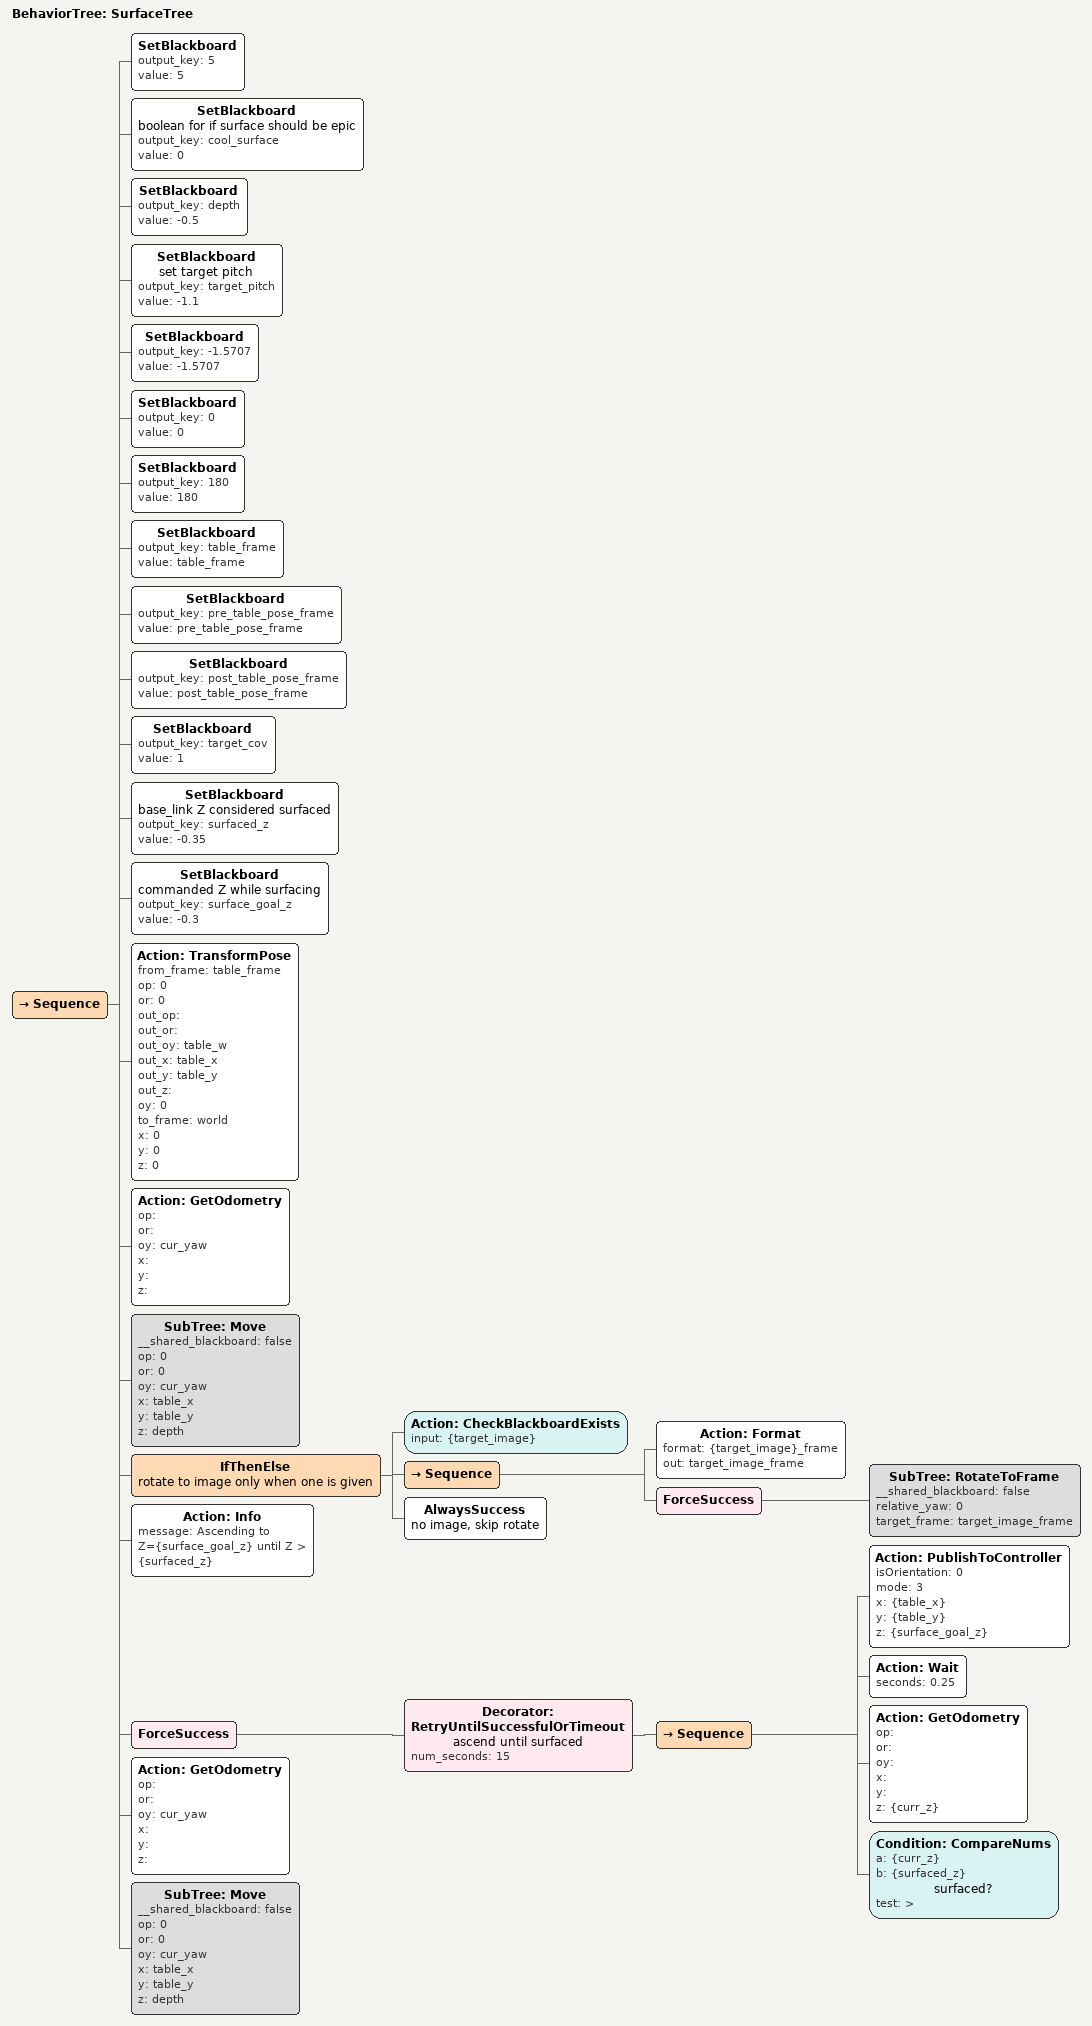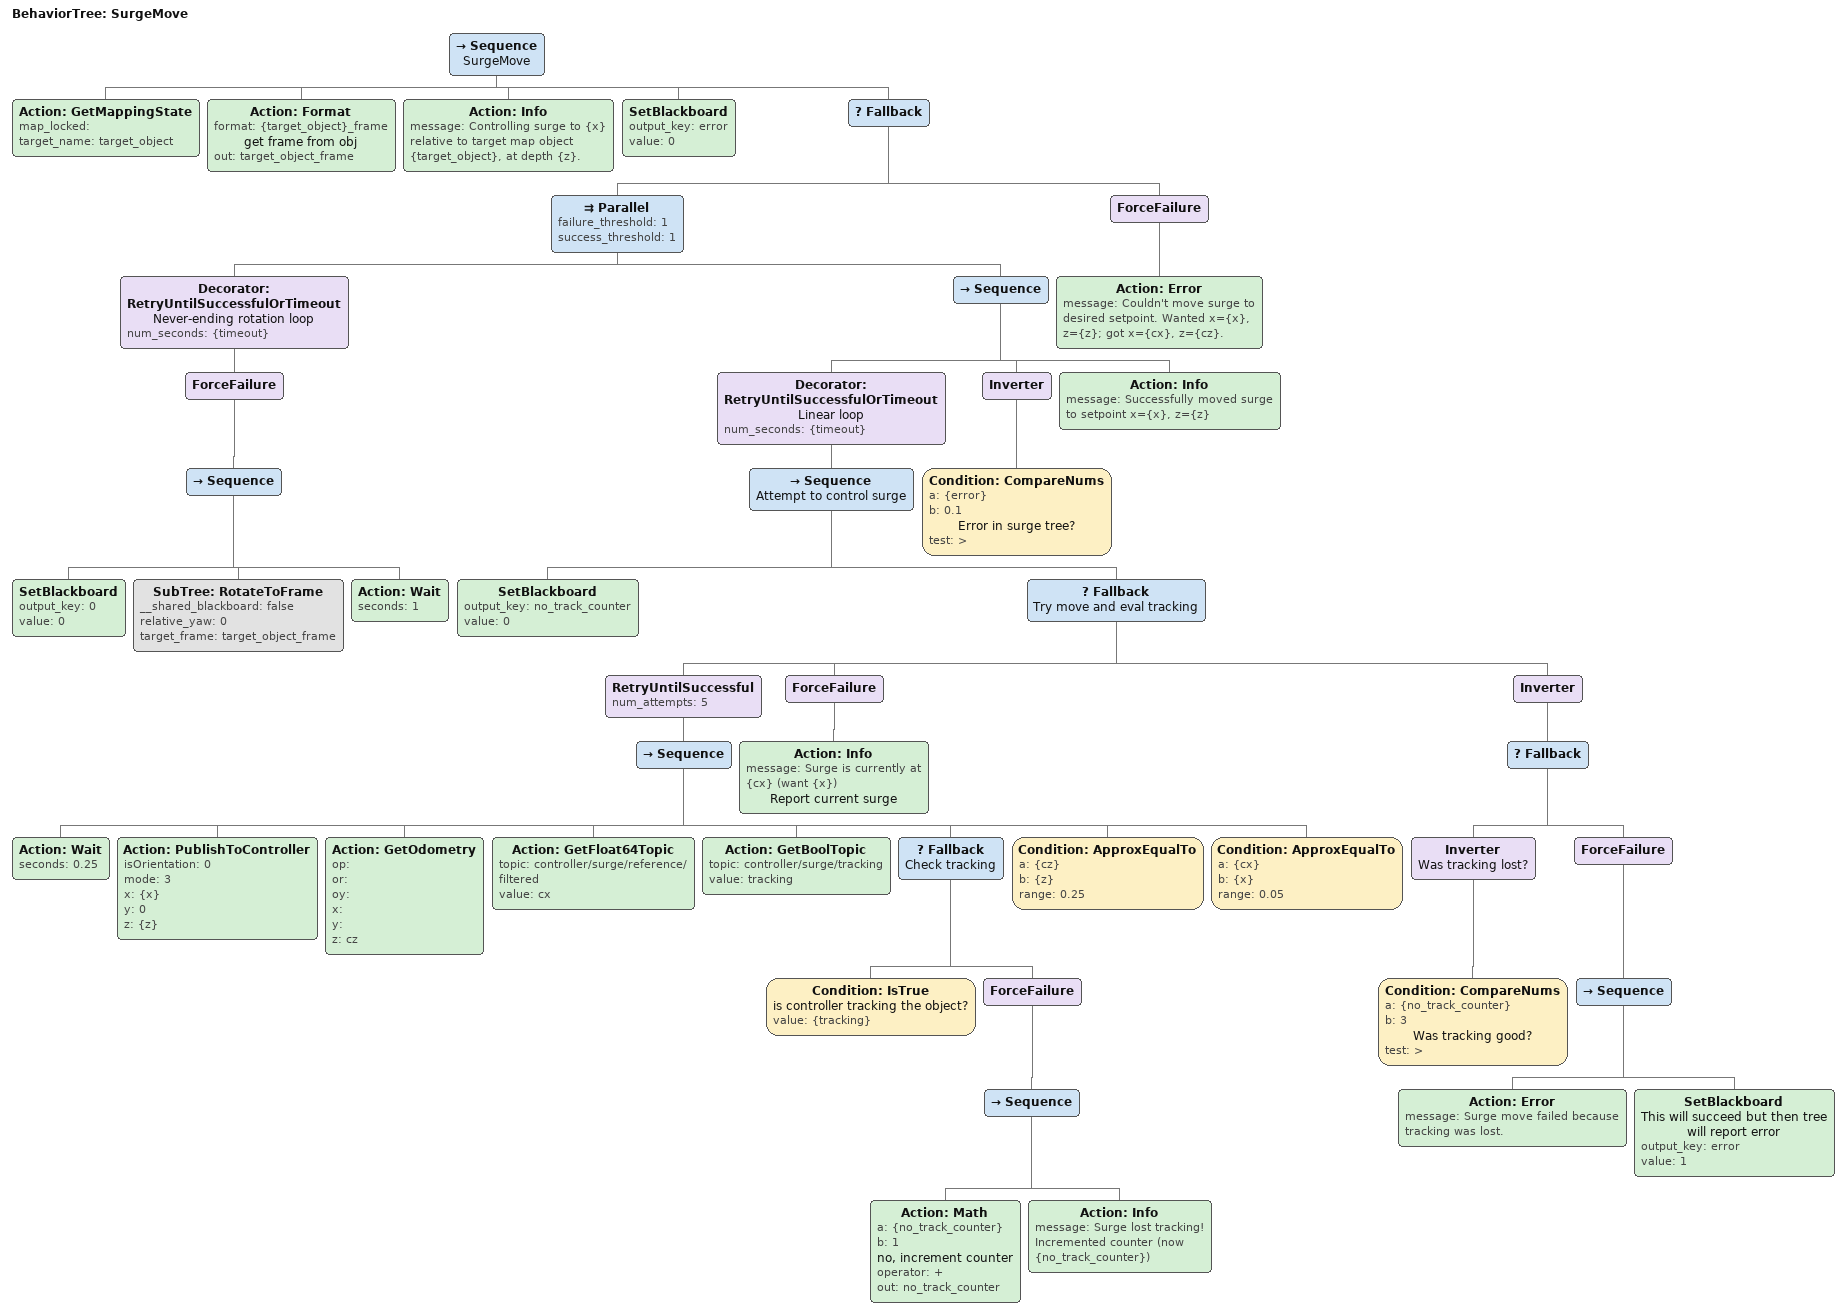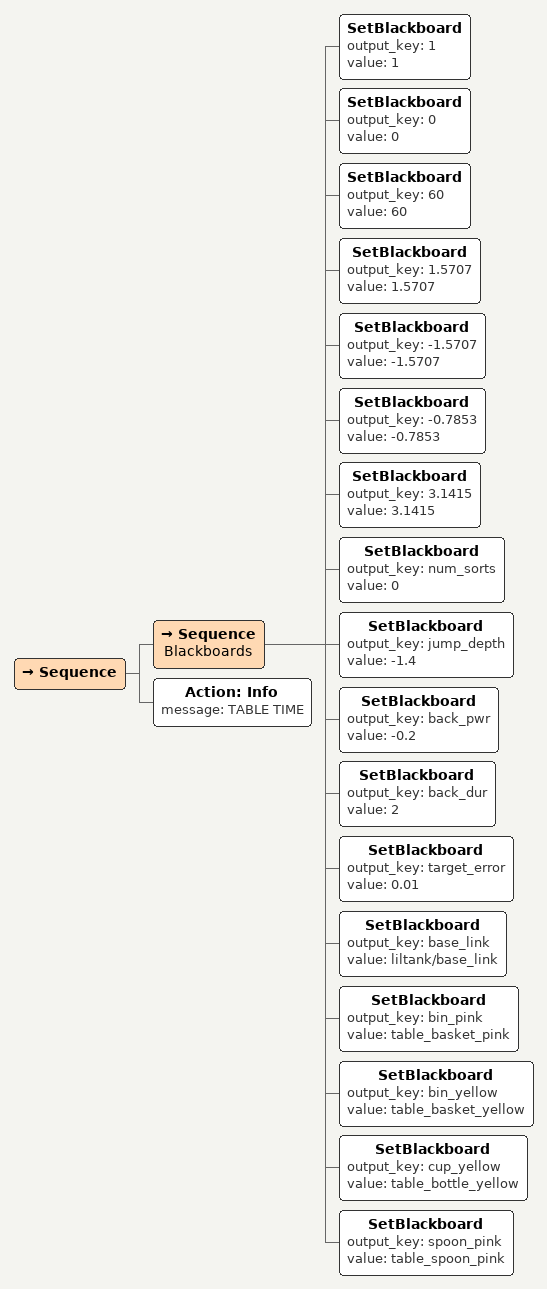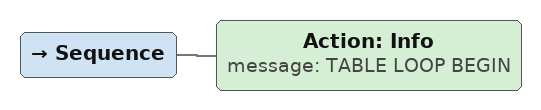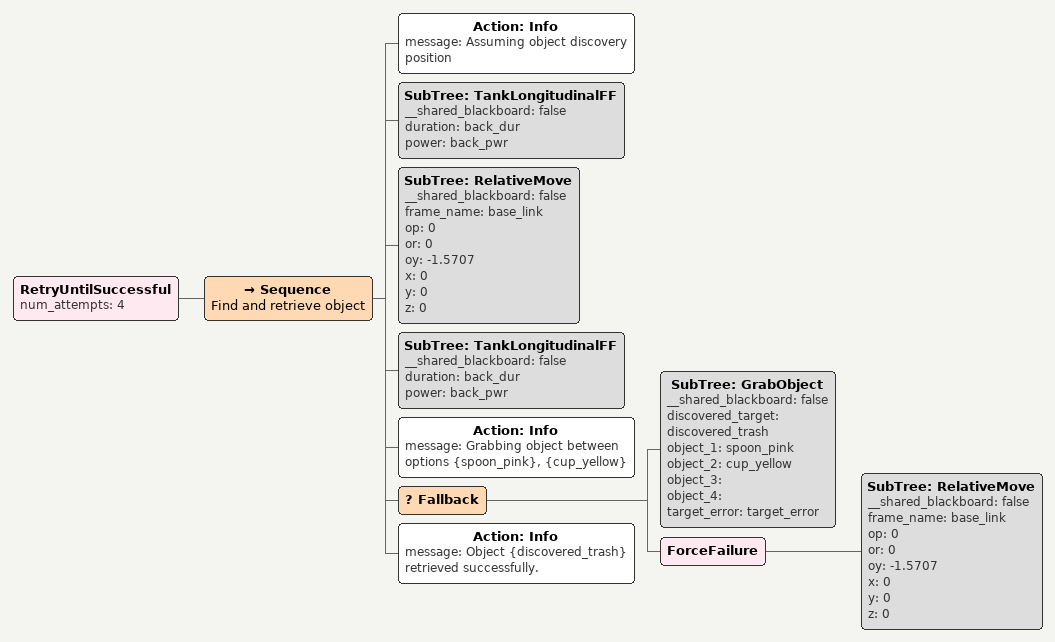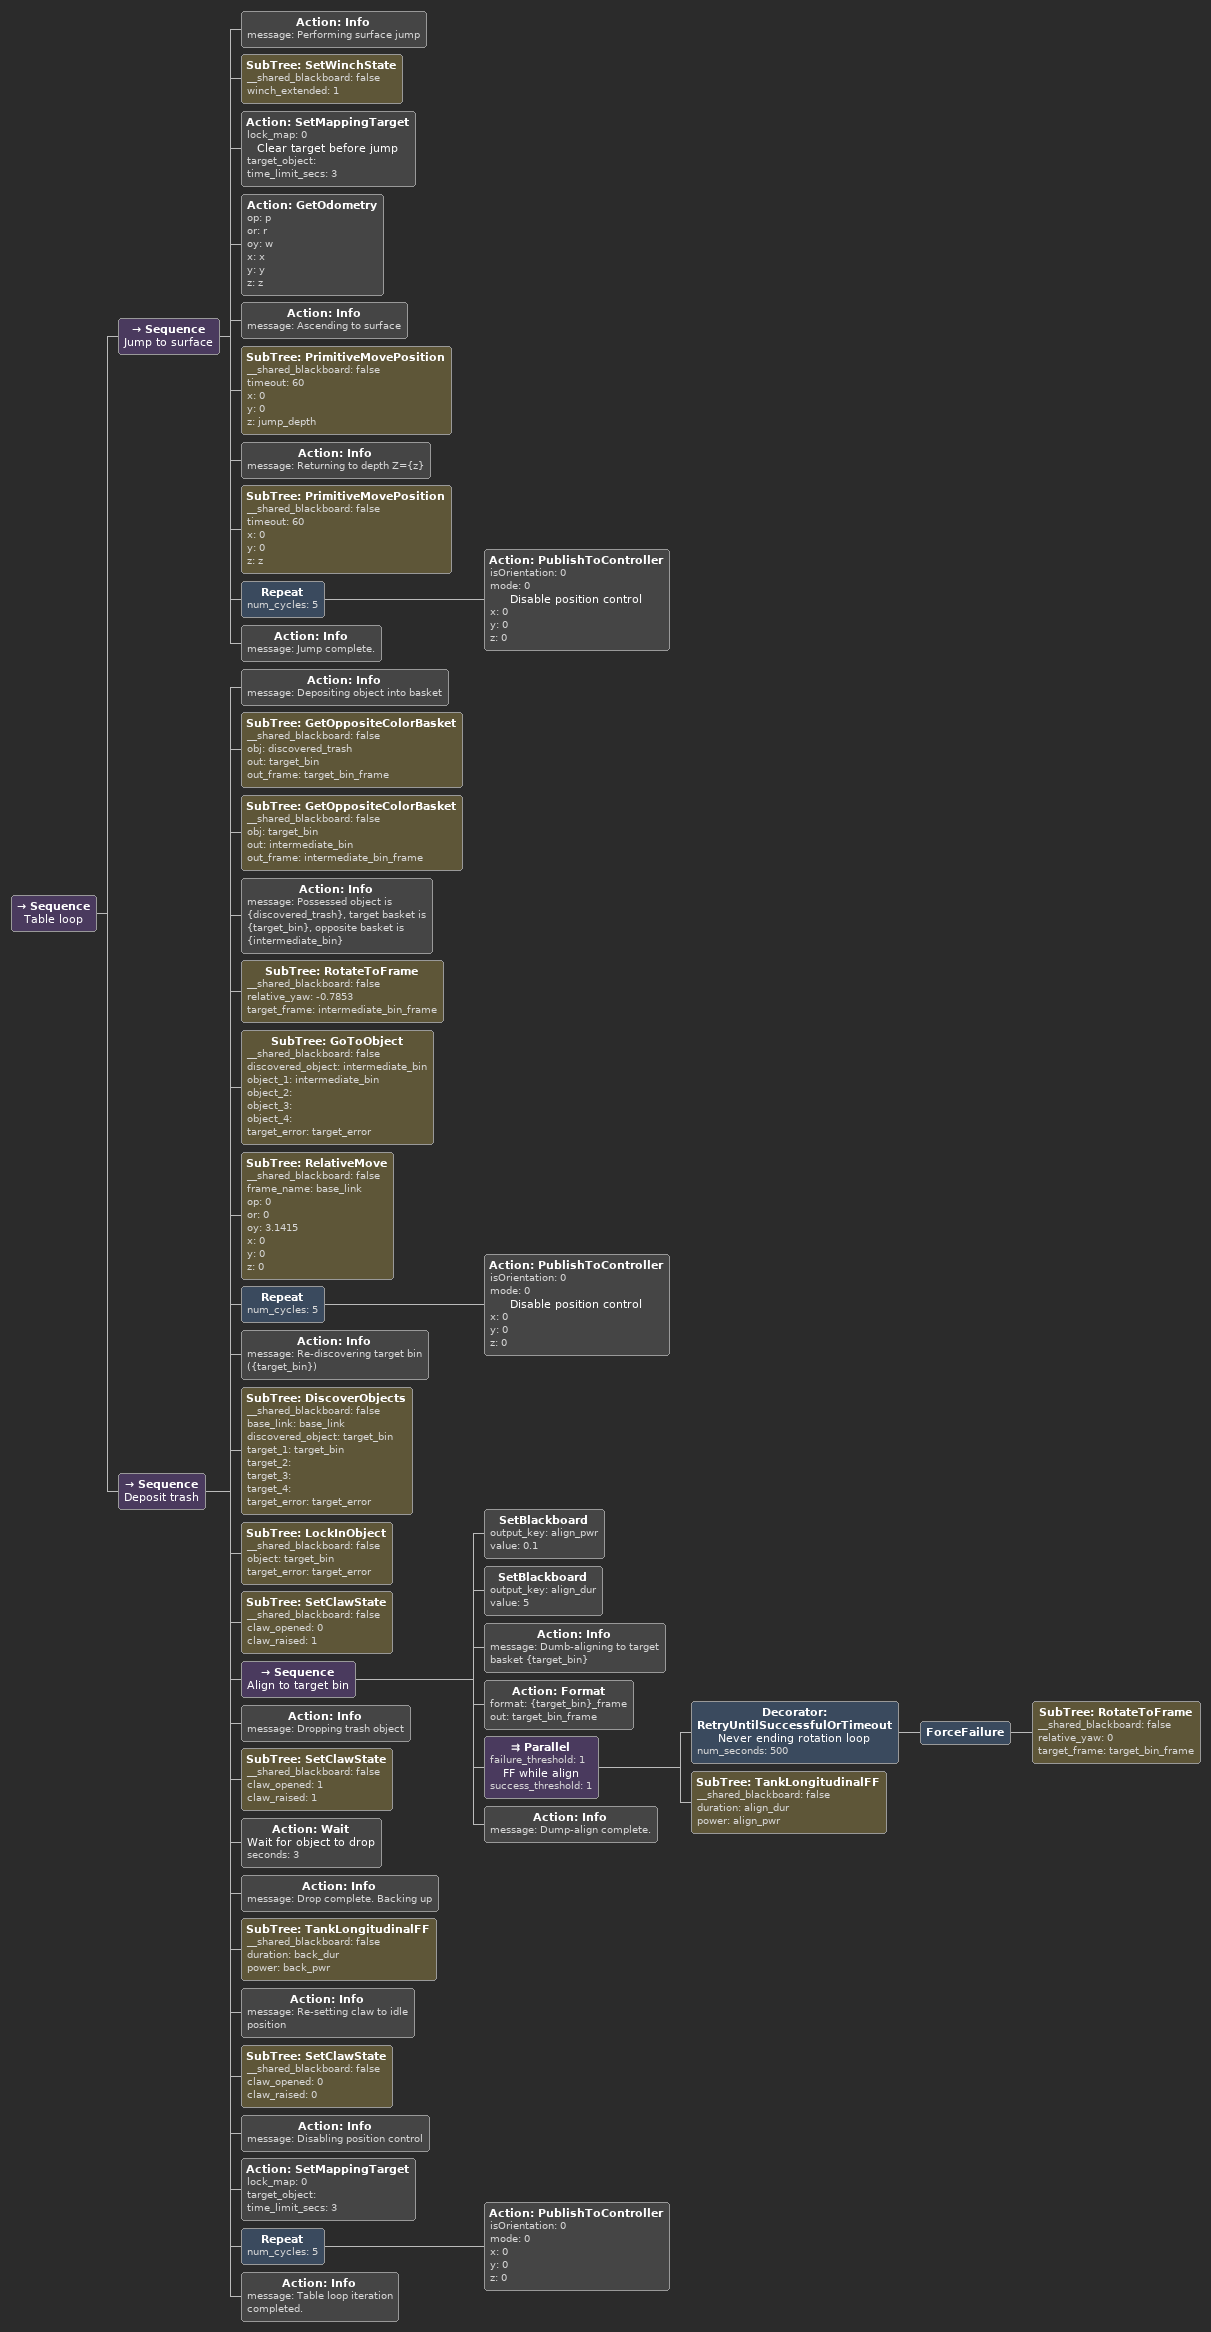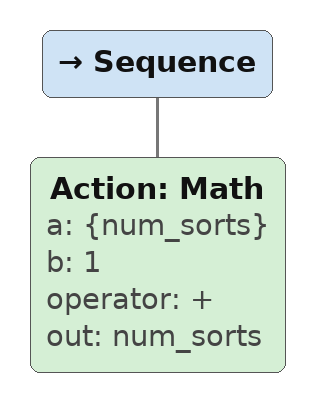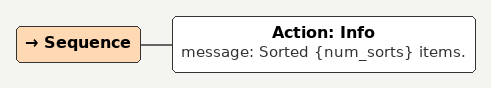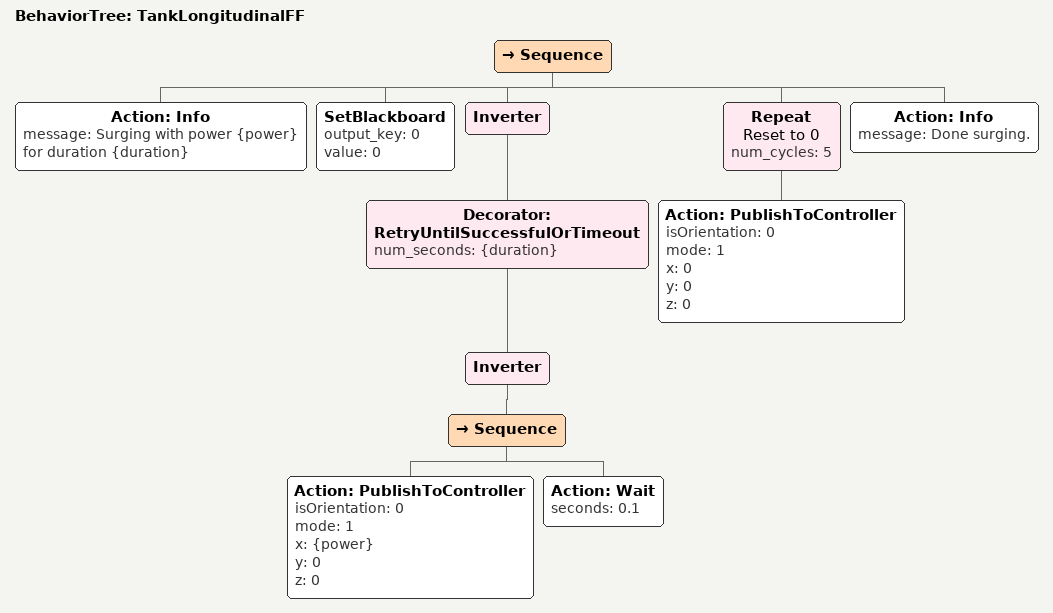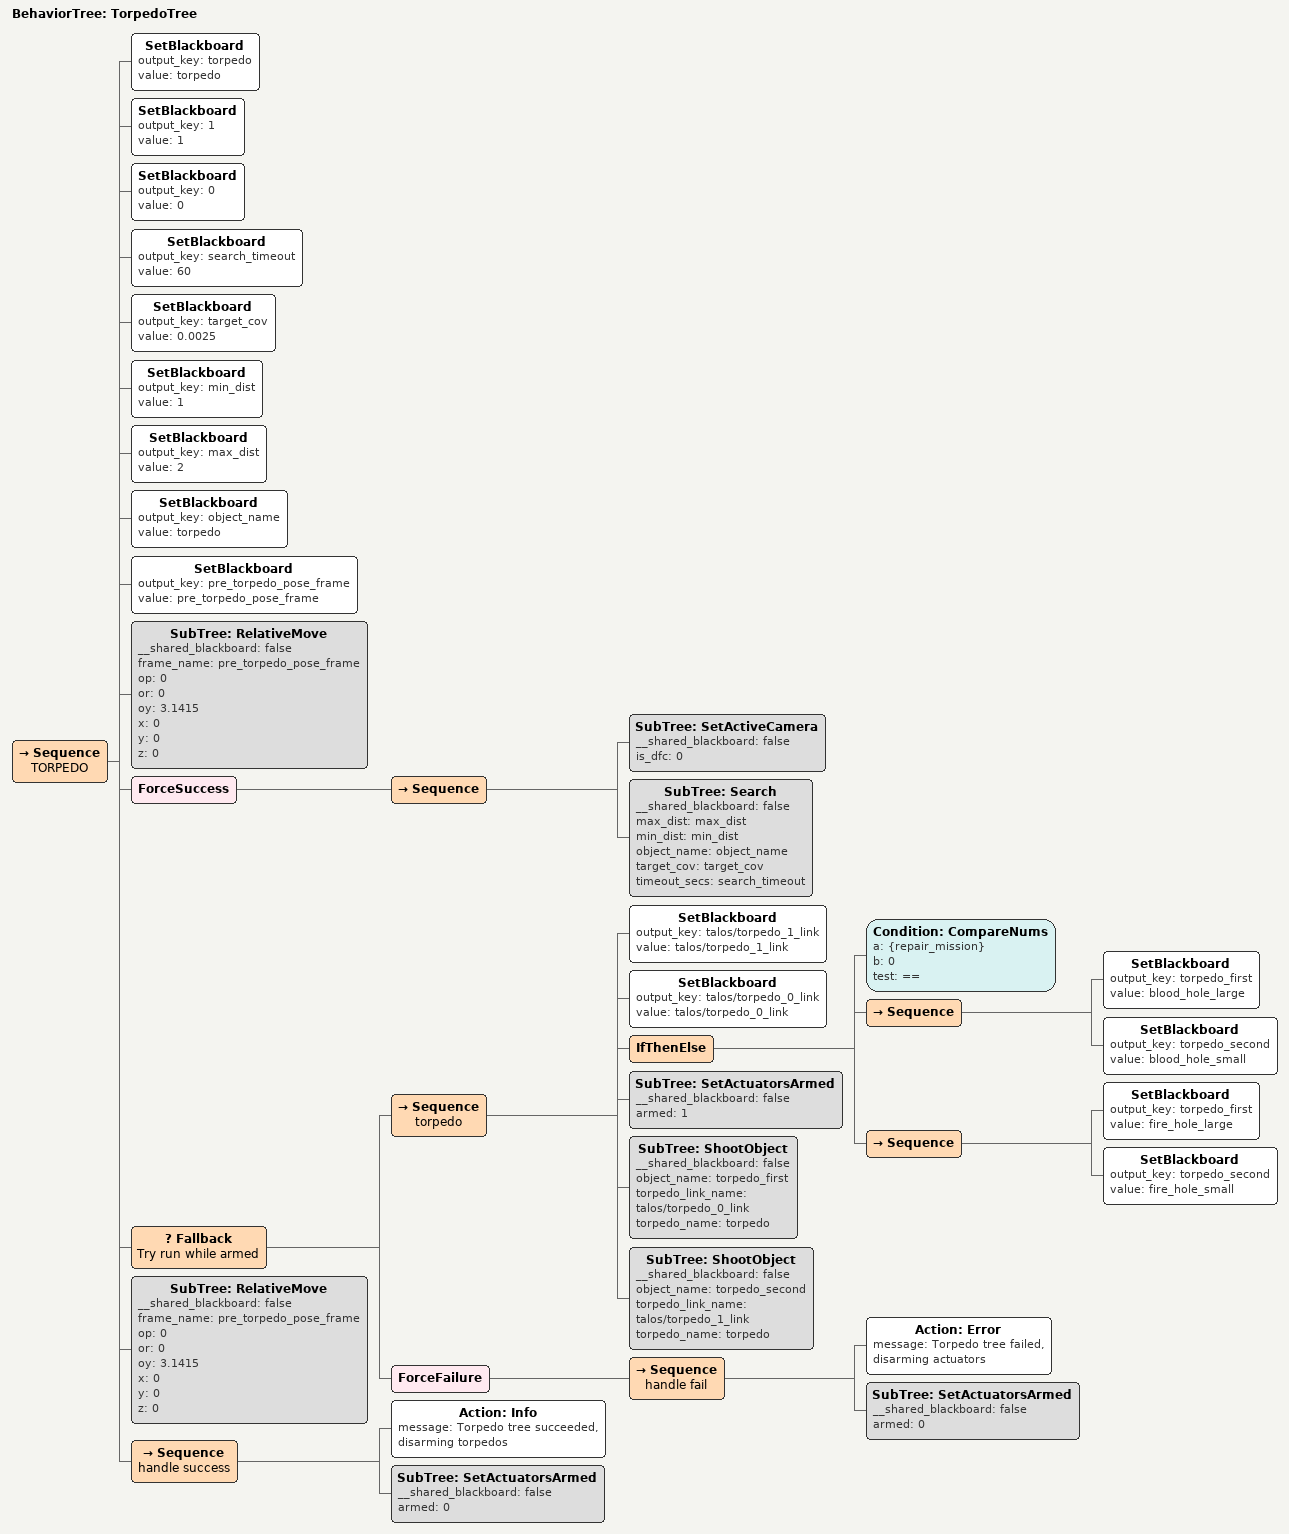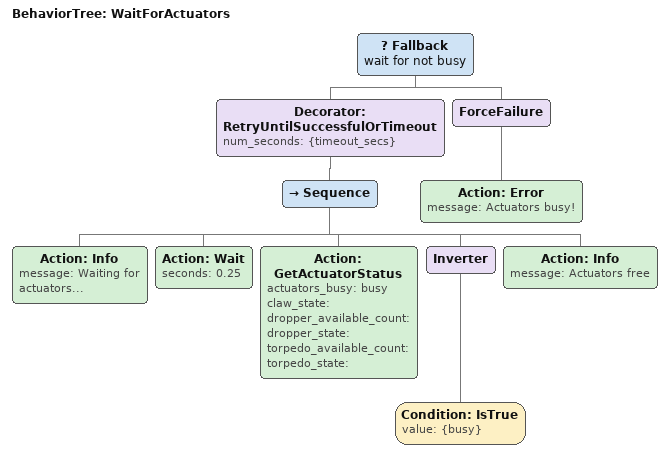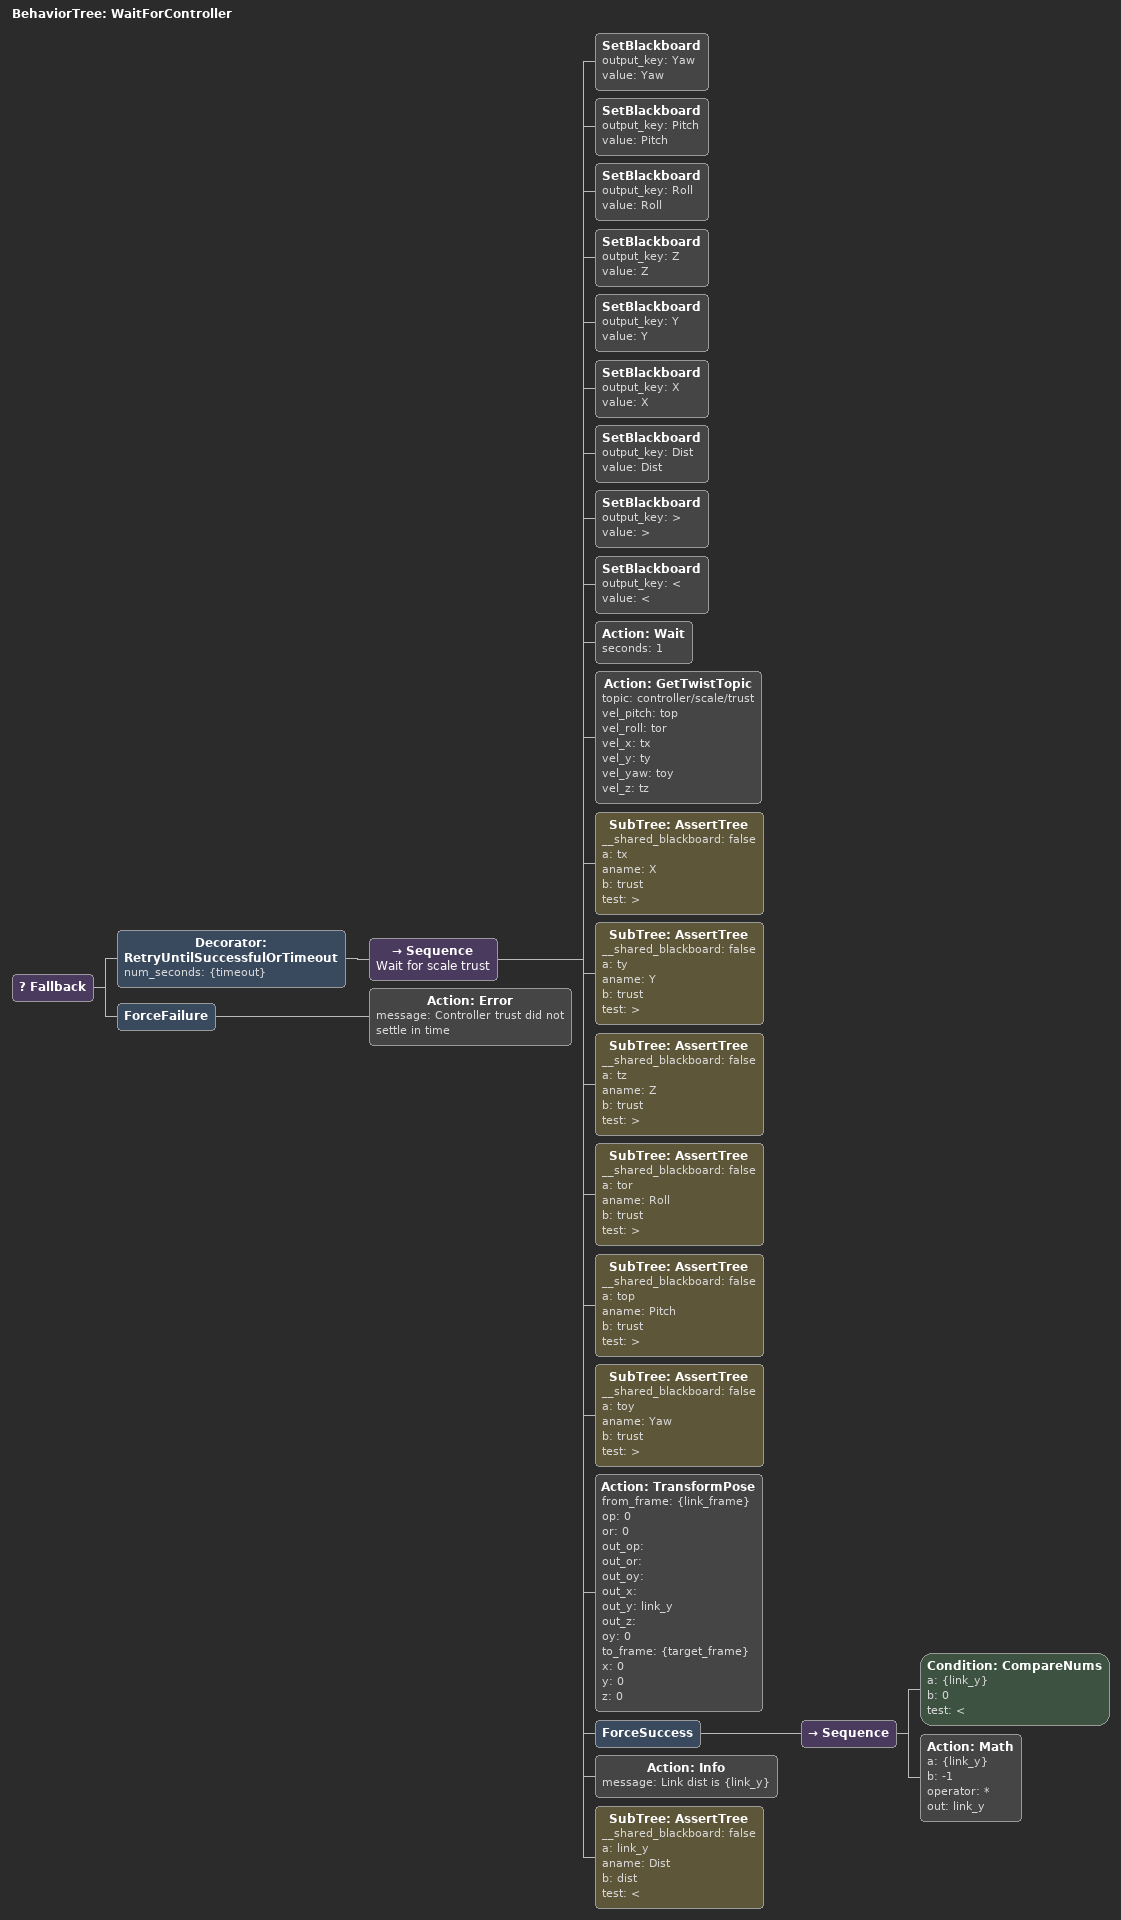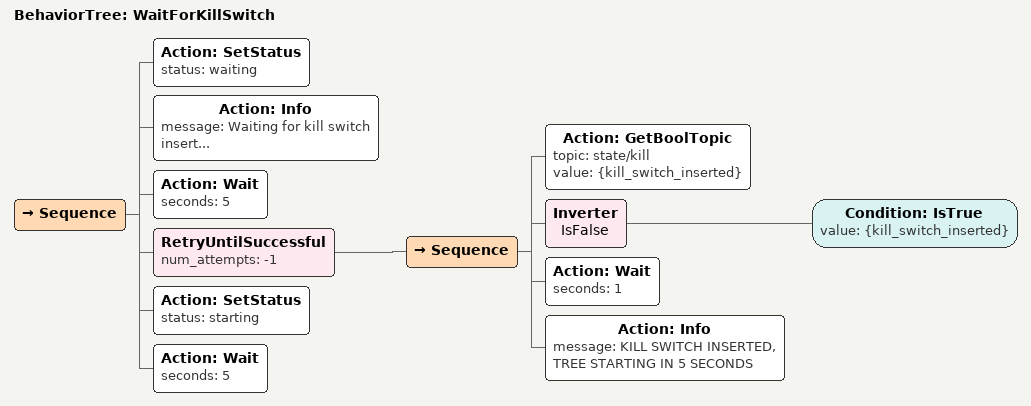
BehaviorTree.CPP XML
<BehaviorTree ID="SurfaceTree">
    <Sequence>
        <SetBlackboard output_key="5" value="5"/>
        <SetBlackboard name="boolean for if surface should be epic" output_key="cool_surface" value="0"/>
        <SetBlackboard output_key="depth" value="-0.5"/>
        <SetBlackboard name="set target pitch" output_key="target_pitch" value="-1.1"/>
        <SetBlackboard output_key="-1.5707" value="-1.5707"/>
        <SetBlackboard output_key="0" value="0"/>
        <SetBlackboard output_key="180" value="180"/>
        <SetBlackboard output_key="table_frame" value="table_frame"/>
        <SetBlackboard output_key="pre_table_pose_frame" value="pre_table_pose_frame"/>
        <SetBlackboard output_key="post_table_pose_frame" value="post_table_pose_frame"/>
        <SetBlackboard output_key="target_cov" value="1"/>
        <SetBlackboard name="base_link Z considered surfaced" output_key="surfaced_z" value="-0.35"/>
        <SetBlackboard name="commanded Z while surfacing" output_key="surface_goal_z" value="-0.3"/>
        <Action ID="TransformPose" from_frame="table_frame" op="0" or="0" out_op="" out_or="" out_oy="table_w" out_x="table_x" out_y="table_y" out_z="" oy="0" to_frame="world" x="0" y="0" z="0"/>
        <Action ID="GetOdometry" op="" or="" oy="cur_yaw" x="" y="" z=""/>
        <SubTree ID="Move" __shared_blackboard="false" op="0" or="0" oy="cur_yaw" x="table_x" y="table_y" z="depth"/>
        <IfThenElse name="rotate to image only when one is given">
            <Action ID="CheckBlackboardExists" input="{target_image}"/>
            <Sequence>
                <Action ID="Format" format="{target_image}_frame" out="target_image_frame"/>
                <ForceSuccess>
                    <SubTree ID="RotateToFrame" __shared_blackboard="false" relative_yaw="0" target_frame="target_image_frame"/>
                </ForceSuccess>
            </Sequence>
            <AlwaysSuccess name="no image, skip rotate"/>
        </IfThenElse>
        <Action ID="Info" message="Ascending to Z={surface_goal_z} until Z > {surfaced_z}"/>
        <ForceSuccess>
            <Decorator ID="RetryUntilSuccessfulOrTimeout" name="ascend until surfaced" num_seconds="15">
                <Sequence>
                    <Action ID="PublishToController" isOrientation="0" mode="3" x="{table_x}" y="{table_y}" z="{surface_goal_z}"/>
                    <Action ID="Wait" seconds="0.25"/>
                    <Action ID="GetOdometry" op="" or="" oy="" x="" y="" z="{curr_z}"/>
                    <Condition ID="CompareNums" a="{curr_z}" b="{surfaced_z}" name="surfaced?" test=">"/>
                </Sequence>
            </Decorator>
        </ForceSuccess>
        <Action ID="GetOdometry" op="" or="" oy="cur_yaw" x="" y="" z=""/>
        <SubTree ID="Move" __shared_blackboard="false" op="0" or="0" oy="cur_yaw" x="table_x" y="table_y" z="depth"/>
    </Sequence>
</BehaviorTree>

<BehaviorTree ID="SurgeMove">
    <Sequence name="SurgeMove">
        <Action ID="GetMappingState" map_locked="" target_name="target_object"/>
        <Action ID="Format" format="{target_object}_frame" name="get frame from obj" out="target_object_frame"/>
        <Action ID="Info" message="Controlling surge to {x} relative to target map object {target_object}, at depth {z}."/>
        <SetBlackboard output_key="error" value="0"/>
        <Fallback>
            <Parallel failure_threshold="1" success_threshold="1">
                <Decorator ID="RetryUntilSuccessfulOrTimeout" name="Never-ending rotation loop" num_seconds="{timeout}">
                    <ForceFailure>
                        <Sequence>
                            <SetBlackboard output_key="0" value="0"/>
                            <SubTree ID="RotateToFrame" __shared_blackboard="false" relative_yaw="0" target_frame="target_object_frame"/>
                            <Action ID="Wait" seconds="1"/>
                        </Sequence>
                    </ForceFailure>
                </Decorator>
                <Sequence>
                    <Decorator ID="RetryUntilSuccessfulOrTimeout" name="Linear loop" num_seconds="{timeout}">
                        <Sequence name="Attempt to control surge">
                            <SetBlackboard output_key="no_track_counter" value="0"/>
                            <Fallback name="Try move and eval tracking">
                                <RetryUntilSuccessful num_attempts="5">
                                    <Sequence>
                                        <Action ID="Wait" seconds="0.25"/>
                                        <Action ID="PublishToController" isOrientation="0" mode="3" x="{x}" y="0" z="{z}"/>
                                        <Action ID="GetOdometry" op="" or="" oy="" x="" y="" z="cz"/>
                                        <Action ID="GetFloat64Topic" topic="controller/surge/reference/filtered" value="cx"/>
                                        <Action ID="GetBoolTopic" topic="controller/surge/tracking" value="tracking"/>
                                        <Fallback name="Check tracking">
                                            <Condition ID="IsTrue" name="is controller tracking the object?" value="{tracking}"/>
                                            <ForceFailure>
                                                <Sequence>
                                                    <Action ID="Math" a="{no_track_counter}" b="1" name="no, increment counter" operator="+" out="no_track_counter"/>
                                                    <Action ID="Info" message="Surge lost tracking! Incremented counter (now {no_track_counter})"/>
                                                </Sequence>
                                            </ForceFailure>
                                        </Fallback>
                                        <Condition ID="ApproxEqualTo" a="{cz}" b="{z}" range="0.25"/>
                                        <Condition ID="ApproxEqualTo" a="{cx}" b="{x}" range="0.05"/>
                                    </Sequence>
                                </RetryUntilSuccessful>
                                <ForceFailure>
                                    <Action ID="Info" message="Surge is currently at {cx} (want {x})" name="Report current surge"/>
                                </ForceFailure>
                                <Inverter>
                                    <Fallback>
                                        <Inverter name="Was tracking lost?">
                                            <Condition ID="CompareNums" a="{no_track_counter}" b="3" name="Was tracking good?" test=">"/>
                                        </Inverter>
                                        <ForceFailure>
                                            <Sequence>
                                                <Action ID="Error" message="Surge move failed because tracking was lost."/>
                                                <SetBlackboard name="This will succeed but then tree will report error" output_key="error" value="1"/>
                                            </Sequence>
                                        </ForceFailure>
                                    </Fallback>
                                </Inverter>
                            </Fallback>
                        </Sequence>
                    </Decorator>
                    <Inverter>
                        <Condition ID="CompareNums" a="{error}" b="0.1" name="Error in surge tree?" test=">"/>
                    </Inverter>
                    <Action ID="Info" message="Successfully moved surge to setpoint x={x}, z={z}"/>
                </Sequence>
            </Parallel>
            <ForceFailure>
                <Action ID="Error" message="Couldn't move surge to desired setpoint. Wanted x={x}, z={z}; got x={cx}, z={cz}."/>
            </ForceFailure>
        </Fallback>
    </Sequence>
</BehaviorTree>

<Sequence>
    <Sequence name="Blackboards">
        <SetBlackboard output_key="1" value="1"/>
        <SetBlackboard output_key="0" value="0"/>
        <SetBlackboard output_key="60" value="60"/>
        <SetBlackboard output_key="1.5707" value="1.5707"/>
        <SetBlackboard output_key="-1.5707" value="-1.5707"/>
        <SetBlackboard output_key="-0.7853" value="-0.7853"/>
        <SetBlackboard output_key="3.1415" value="3.1415"/>
        <SetBlackboard output_key="num_sorts" value="0"/>
        <SetBlackboard output_key="jump_depth" value="-1.4"/>
        <SetBlackboard output_key="back_pwr" value="-0.2"/>
        <SetBlackboard output_key="back_dur" value="2"/>
        <SetBlackboard output_key="target_error" value="0.01"/>
        <SetBlackboard output_key="base_link" value="liltank/base_link"/>
        <SetBlackboard output_key="bin_pink" value="table_basket_pink"/>
        <SetBlackboard output_key="bin_yellow" value="table_basket_yellow"/>
        <SetBlackboard output_key="cup_yellow" value="table_bottle_yellow"/>
        <SetBlackboard output_key="spoon_pink" value="table_spoon_pink"/>
    </Sequence>
    <Action ID="Info" message="TABLE TIME"/>
</Sequence>

<Sequence>
    <Action ID="Info" message="TABLE LOOP BEGIN"/>
</Sequence>

<RetryUntilSuccessful num_attempts="4">
    <Sequence name="Find and retrieve object">
        <Action ID="Info" message="Assuming object discovery position"/>
        <SubTree ID="TankLongitudinalFF" __shared_blackboard="false" duration="back_dur" power="back_pwr"/>
        <SubTree ID="RelativeMove" __shared_blackboard="false" frame_name="base_link" op="0" or="0" oy="-1.5707" x="0" y="0" z="0"/>
        <SubTree ID="TankLongitudinalFF" __shared_blackboard="false" duration="back_dur" power="back_pwr"/>
        <Action ID="Info" message="Grabbing object between options {spoon_pink}, {cup_yellow}"/>
        <Fallback>
            <SubTree ID="GrabObject" __shared_blackboard="false" discovered_target="discovered_trash" object_1="spoon_pink" object_2="cup_yellow" object_3="" object_4="" target_error="target_error"/>
            <ForceFailure>
                <SubTree ID="RelativeMove" __shared_blackboard="false" frame_name="base_link" op="0" or="0" oy="-1.5707" x="0" y="0" z="0"/>
            </ForceFailure>
        </Fallback>
        <Action ID="Info" message="Object {discovered_trash} retrieved successfully."/>
    </Sequence>
</RetryUntilSuccessful>

<Sequence name="Table loop">
    <Sequence name="Jump to surface">
        <Action ID="Info" message="Performing surface jump"/>
        <SubTree ID="SetWinchState" __shared_blackboard="false" winch_extended="1"/>
        <Action ID="SetMappingTarget" lock_map="0" name="Clear target before jump" target_object="" time_limit_secs="3"/>
        <Action ID="GetOdometry" op="p" or="r" oy="w" x="x" y="y" z="z"/>
        <Action ID="Info" message="Ascending to surface"/>
        <SubTree ID="PrimitiveMovePosition" __shared_blackboard="false" timeout="60" x="0" y="0" z="jump_depth"/>
        <Action ID="Info" message="Returning to depth Z={z}"/>
        <SubTree ID="PrimitiveMovePosition" __shared_blackboard="false" timeout="60" x="0" y="0" z="z"/>
        <Repeat num_cycles="5">
            <Action ID="PublishToController" isOrientation="0" mode="0" name="Disable position control" x="0" y="0" z="0"/>
        </Repeat>
        <Action ID="Info" message="Jump complete."/>
    </Sequence>
    <Sequence name="Deposit trash">
        <Action ID="Info" message="Depositing object into basket"/>
        <SubTree ID="GetOppositeColorBasket" __shared_blackboard="false" obj="discovered_trash" out="target_bin" out_frame="target_bin_frame"/>
        <SubTree ID="GetOppositeColorBasket" __shared_blackboard="false" obj="target_bin" out="intermediate_bin" out_frame="intermediate_bin_frame"/>
        <Action ID="Info" message="Possessed object is {discovered_trash}, target basket is {target_bin}, opposite basket is {intermediate_bin}"/>
        <SubTree ID="RotateToFrame" __shared_blackboard="false" relative_yaw="-0.7853" target_frame="intermediate_bin_frame"/>
        <SubTree ID="GoToObject" __shared_blackboard="false" discovered_object="intermediate_bin" object_1="intermediate_bin" object_2="" object_3="" object_4="" target_error="target_error"/>
        <SubTree ID="RelativeMove" __shared_blackboard="false" frame_name="base_link" op="0" or="0" oy="3.1415" x="0" y="0" z="0"/>
        <Repeat num_cycles="5">
            <Action ID="PublishToController" isOrientation="0" mode="0" name="Disable position control" x="0" y="0" z="0"/>
        </Repeat>
        <Action ID="Info" message="Re-discovering target bin ({target_bin})"/>
        <SubTree ID="DiscoverObjects" __shared_blackboard="false" base_link="base_link" discovered_object="target_bin" target_1="target_bin" target_2="" target_3="" target_4="" target_error="target_error"/>
        <SubTree ID="LockInObject" __shared_blackboard="false" object="target_bin" target_error="target_error"/>
        <SubTree ID="SetClawState" __shared_blackboard="false" claw_opened="0" claw_raised="1"/>
        <Sequence name="Align to target bin">
            <SetBlackboard output_key="align_pwr" value="0.1"/>
            <SetBlackboard output_key="align_dur" value="5"/>
            <Action ID="Info" message="Dumb-aligning to target basket {target_bin}"/>
            <Action ID="Format" format="{target_bin}_frame" out="target_bin_frame"/>
            <Parallel failure_threshold="1" name="FF while align" success_threshold="1">
                <Decorator ID="RetryUntilSuccessfulOrTimeout" name="Never ending rotation loop" num_seconds="500">
                    <ForceFailure>
                        <SubTree ID="RotateToFrame" __shared_blackboard="false" relative_yaw="0" target_frame="target_bin_frame"/>
                    </ForceFailure>
                </Decorator>
                <SubTree ID="TankLongitudinalFF" __shared_blackboard="false" duration="align_dur" power="align_pwr"/>
            </Parallel>
            <Action ID="Info" message="Dump-align complete."/>
        </Sequence>
        <Action ID="Info" message="Dropping trash object"/>
        <SubTree ID="SetClawState" __shared_blackboard="false" claw_opened="1" claw_raised="1"/>
        <Action ID="Wait" name="Wait for object to drop" seconds="3"/>
        <Action ID="Info" message="Drop complete. Backing up"/>
        <SubTree ID="TankLongitudinalFF" __shared_blackboard="false" duration="back_dur" power="back_pwr"/>
        <Action ID="Info" message="Re-setting claw to idle position"/>
        <SubTree ID="SetClawState" __shared_blackboard="false" claw_opened="0" claw_raised="0"/>
        <Action ID="Info" message="Disabling position control"/>
        <Action ID="SetMappingTarget" lock_map="0" target_object="" time_limit_secs="3"/>
        <Repeat num_cycles="5">
            <Action ID="PublishToController" isOrientation="0" mode="0" x="0" y="0" z="0"/>
        </Repeat>
        <Action ID="Info" message="Table loop iteration completed."/>
    </Sequence>
</Sequence>

<Sequence>
    <Action ID="Math" a="{num_sorts}" b="1" operator="+" out="num_sorts"/>
</Sequence>

<Sequence>
    <Action ID="Info" message="Sorted {num_sorts} items."/>
</Sequence>

<BehaviorTree ID="TankLongitudinalFF">
    <Sequence>
        <Action ID="Info" message="Surging with power {power} for duration {duration}"/>
        <SetBlackboard output_key="0" value="0"/>
        <Inverter>
            <Decorator ID="RetryUntilSuccessfulOrTimeout" num_seconds="{duration}">
                <Inverter>
                    <Sequence>
                        <Action ID="PublishToController" isOrientation="0" mode="1" x="{power}" y="0" z="0"/>
                        <Action ID="Wait" seconds="0.1"/>
                    </Sequence>
                </Inverter>
            </Decorator>
        </Inverter>
        <Repeat name="Reset to 0" num_cycles="5">
            <Action ID="PublishToController" isOrientation="0" mode="1" x="0" y="0" z="0"/>
        </Repeat>
        <Action ID="Info" message="Done surging."/>
    </Sequence>
</BehaviorTree>

<BehaviorTree ID="TorpedoTree">
    <Sequence name="TORPEDO">
        <SetBlackboard output_key="torpedo" value="torpedo"/>
        <SetBlackboard output_key="1" value="1"/>
        <SetBlackboard output_key="0" value="0"/>
        <SetBlackboard output_key="search_timeout" value="60"/>
        <SetBlackboard output_key="target_cov" value="0.0025"/>
        <SetBlackboard output_key="min_dist" value="1"/>
        <SetBlackboard output_key="max_dist" value="2"/>
        <SetBlackboard output_key="object_name" value="torpedo"/>
        <SetBlackboard output_key="pre_torpedo_pose_frame" value="pre_torpedo_pose_frame"/>
        <SubTree ID="RelativeMove" __shared_blackboard="false" frame_name="pre_torpedo_pose_frame" op="0" or="0" oy="3.1415" x="0" y="0" z="0"/>
        <ForceSuccess>
            <Sequence>
                <SubTree ID="SetActiveCamera" __shared_blackboard="false" is_dfc="0"/>
                <SubTree ID="Search" __shared_blackboard="false" max_dist="max_dist" min_dist="min_dist" object_name="object_name" target_cov="target_cov" timeout_secs="search_timeout"/>
            </Sequence>
        </ForceSuccess>
        <Fallback name="Try run while armed">
            <Sequence name="torpedo">
                <SetBlackboard output_key="talos/torpedo_1_link" value="talos/torpedo_1_link"/>
                <SetBlackboard output_key="talos/torpedo_0_link" value="talos/torpedo_0_link"/>
                <IfThenElse>
                    <Condition ID="CompareNums" a="{repair_mission}" b="0" test="=="/>
                    <Sequence>
                        <SetBlackboard output_key="torpedo_first" value="blood_hole_large"/>
                        <SetBlackboard output_key="torpedo_second" value="blood_hole_small"/>
                    </Sequence>
                    <Sequence>
                        <SetBlackboard output_key="torpedo_first" value="fire_hole_large"/>
                        <SetBlackboard output_key="torpedo_second" value="fire_hole_small"/>
                    </Sequence>
                </IfThenElse>
                <SubTree ID="SetActuatorsArmed" __shared_blackboard="false" armed="1"/>
                <SubTree ID="ShootObject" __shared_blackboard="false" object_name="torpedo_first" torpedo_link_name="talos/torpedo_0_link" torpedo_name="torpedo"/>
                <SubTree ID="ShootObject" __shared_blackboard="false" object_name="torpedo_second" torpedo_link_name="talos/torpedo_1_link" torpedo_name="torpedo"/>
            </Sequence>
            <ForceFailure>
                <Sequence name="handle fail">
                    <Action ID="Error" message="Torpedo tree failed, disarming actuators"/>
                    <SubTree ID="SetActuatorsArmed" __shared_blackboard="false" armed="0"/>
                </Sequence>
            </ForceFailure>
        </Fallback>
        <SubTree ID="RelativeMove" __shared_blackboard="false" frame_name="pre_torpedo_pose_frame" op="0" or="0" oy="3.1415" x="0" y="0" z="0"/>
        <Sequence name="handle success">
            <Action ID="Info" message="Torpedo tree succeeded, disarming torpedos"/>
            <SubTree ID="SetActuatorsArmed" __shared_blackboard="false" armed="0"/>
        </Sequence>
    </Sequence>
</BehaviorTree>

<BehaviorTree ID="WaitForActuators">
    <Fallback name="wait for not busy">
        <Decorator ID="RetryUntilSuccessfulOrTimeout" num_seconds="{timeout_secs}">
            <Sequence>
                <Action ID="Info" message="Waiting for actuators..."/>
                <Action ID="Wait" seconds="0.25"/>
                <Action ID="GetActuatorStatus" actuators_busy="busy" claw_state="" dropper_available_count="" dropper_state="" torpedo_available_count="" torpedo_state=""/>
                <Inverter>
                    <Condition ID="IsTrue" value="{busy}"/>
                </Inverter>
                <Action ID="Info" message="Actuators free"/>
            </Sequence>
        </Decorator>
        <ForceFailure>
            <Action ID="Error" message="Actuators busy!"/>
        </ForceFailure>
    </Fallback>
</BehaviorTree>

<BehaviorTree ID="WaitForController">
    <Fallback>
        <Decorator ID="RetryUntilSuccessfulOrTimeout" num_seconds="{timeout}">
            <Sequence name="Wait for scale trust">
                <SetBlackboard output_key="Yaw" value="Yaw"/>
                <SetBlackboard output_key="Pitch" value="Pitch"/>
                <SetBlackboard output_key="Roll" value="Roll"/>
                <SetBlackboard output_key="Z" value="Z"/>
                <SetBlackboard output_key="Y" value="Y"/>
                <SetBlackboard output_key="X" value="X"/>
                <SetBlackboard output_key="Dist" value="Dist"/>
                <SetBlackboard output_key=">" value=">"/>
                <SetBlackboard output_key="&lt;" value="&lt;"/>
                <Action ID="Wait" seconds="1"/>
                <Action ID="GetTwistTopic" topic="controller/scale/trust" vel_pitch="top" vel_roll="tor" vel_x="tx" vel_y="ty" vel_yaw="toy" vel_z="tz"/>
                <SubTree ID="AssertTree" __shared_blackboard="false" a="tx" aname="X" b="trust" test=">"/>
                <SubTree ID="AssertTree" __shared_blackboard="false" a="ty" aname="Y" b="trust" test=">"/>
                <SubTree ID="AssertTree" __shared_blackboard="false" a="tz" aname="Z" b="trust" test=">"/>
                <SubTree ID="AssertTree" __shared_blackboard="false" a="tor" aname="Roll" b="trust" test=">"/>
                <SubTree ID="AssertTree" __shared_blackboard="false" a="top" aname="Pitch" b="trust" test=">"/>
                <SubTree ID="AssertTree" __shared_blackboard="false" a="toy" aname="Yaw" b="trust" test=">"/>
                <Action ID="TransformPose" from_frame="{link_frame}" op="0" or="0" out_op="" out_or="" out_oy="" out_x="" out_y="link_y" out_z="" oy="0" to_frame="{target_frame}" x="0" y="0" z="0"/>
                <ForceSuccess>
                    <Sequence>
                        <Condition ID="CompareNums" a="{link_y}" b="0" test="&lt;"/>
                        <Action ID="Math" a="{link_y}" b="-1" operator="*" out="link_y"/>
                    </Sequence>
                </ForceSuccess>
                <Action ID="Info" message="Link dist is {link_y}"/>
                <SubTree ID="AssertTree" __shared_blackboard="false" a="link_y" aname="Dist" b="dist" test="&lt;"/>
            </Sequence>
        </Decorator>
        <ForceFailure>
            <Action ID="Error" message="Controller trust did not settle in time"/>
        </ForceFailure>
    </Fallback>
</BehaviorTree>

<BehaviorTree ID="WaitForKillSwitch">
    <Sequence>
        <Action ID="SetStatus" status="waiting"/>
        <Action ID="Info" message="Waiting for kill switch insert..."/>
        <Action ID="Wait" seconds="5"/>
        <RetryUntilSuccessful num_attempts="-1">
            <Sequence>
                <Action ID="GetBoolTopic" topic="state/kill" value="{kill_switch_inserted}"/>
                <Inverter name="IsFalse">
                    <Condition ID="IsTrue" value="{kill_switch_inserted}"/>
                </Inverter>
                <Action ID="Wait" seconds="1"/>
                <Action ID="Info" message="KILL SWITCH INSERTED, TREE STARTING IN 5 SECONDS"/>
            </Sequence>
        </RetryUntilSuccessful>
        <Action ID="SetStatus" status="starting"/>
        <Action ID="Wait" seconds="5"/>
    </Sequence>
</BehaviorTree>
